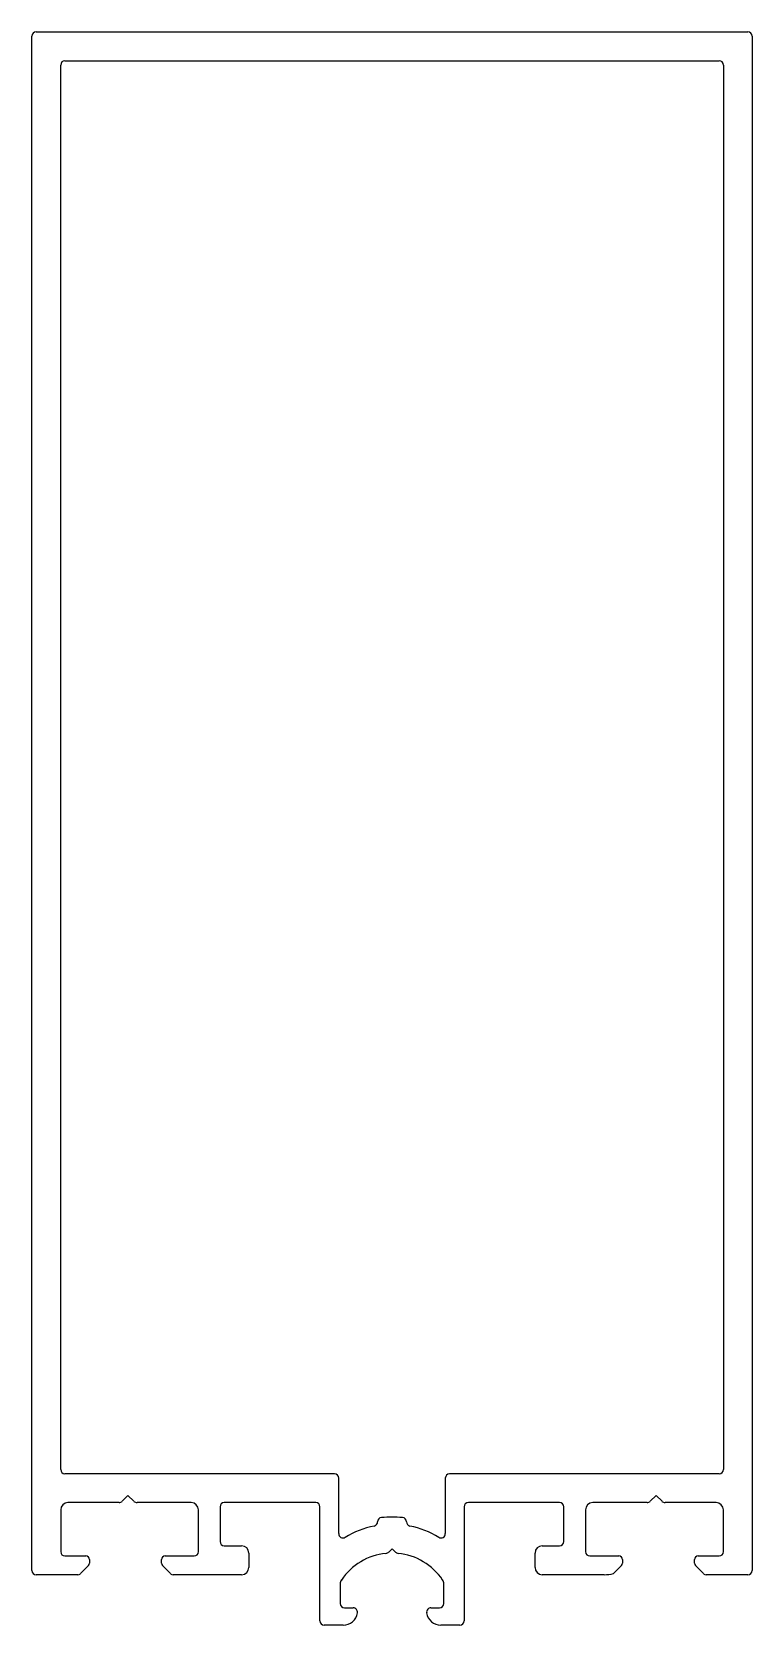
# Model space of a CAD drawing. Extents: x 2436 to 2486, y 1151 to 1262.
import ezdxf

# ---------------------------------------------------------------- set-up
doc = ezdxf.new("R2010")
doc.units = 0
doc.layers.get('0').update_dxf_attribs({"linetype": 'CONTINUOUS'})

msp = doc.modelspace()

# ---------------------------------------------------------------- linework, layer by layer
at = {"color": 0}
for p, q in [((2436.53, 1261.88), (2485.93, 1261.88)), ((2436.23, 1155.18), (2436.23, 1261.58)), ((2486.23, 1261.58), (2486.23, 1155.18)), ((2438.53, 1259.88), (2483.93, 1259.88)), ((2438.23, 1162.18), (2438.23, 1259.58)), ((2484.23, 1259.58), (2484.23, 1162.18)), ((2457.23, 1161.88), (2438.53, 1161.88)), ((2457.53, 1157.73), (2457.53, 1161.58)), ((2464.93, 1161.58), (2464.93, 1157.73)), ((2483.93, 1161.88), (2465.23, 1161.88)), ((2442.9, 1160.38), (2442.49, 1159.97)), ((2443.31, 1159.97), (2442.9, 1160.38)), ((2479.56, 1160.38), (2479.14, 1159.97)), ((2479.97, 1159.97), (2479.56, 1160.38)), ((2438.23, 1159.38), (2438.23, 1156.48)), ((2442.28, 1159.88), (2438.73, 1159.88)), ((2447.29, 1159.88), (2443.53, 1159.88)), ((2447.79, 1156.48), (2447.79, 1159.38)), ((2449.29, 1159.58), (2449.29, 1157.18)), ((2455.93, 1159.88), (2449.59, 1159.88)), ((2456.23, 1151.68), (2456.23, 1159.58)), ((2466.23, 1159.58), (2466.23, 1151.68)), ((2472.86, 1159.88), (2466.53, 1159.88)), ((2473.16, 1157.18), (2473.16, 1159.58)), ((2474.66, 1159.38), (2474.66, 1156.48)), ((2478.93, 1159.88), (2475.16, 1159.88)), ((2483.73, 1159.88), (2480.18, 1159.88)), ((2484.23, 1156.48), (2484.23, 1159.38)), ((2460.23, 1158.55), (2460.23, 1158.55)), ((2462.23, 1158.55), (2462.23, 1158.55)), ((2438.53, 1156.18), (2439.98, 1156.18)), ((2440.23, 1155.93), (2440.23, 1155.69)), ((2445.23, 1155.69), (2445.23, 1155.93)), ((2445.48, 1156.18), (2447.49, 1156.18)), ((2449.59, 1156.88), (2450.79, 1156.88)), ((2451.29, 1156.38), (2451.29, 1155.38)), ((2461.23, 1156.68), (2461, 1156.45)), ((2461.46, 1156.45), (2461.23, 1156.68)), ((2471.16, 1155.38), (2471.16, 1156.38)), ((2471.66, 1156.88), (2472.86, 1156.88)), ((2474.96, 1156.18), (2476.98, 1156.18)), ((2477.23, 1155.93), (2477.23, 1155.69)), ((2482.23, 1155.69), (2482.23, 1155.93)), ((2482.48, 1156.18), (2483.93, 1156.18)), ((2439.42, 1154.88), (2436.53, 1154.88)), ((2440.16, 1155.51), (2439.6, 1154.96)), ((2445.86, 1154.96), (2445.3, 1155.51)), ((2450.79, 1154.88), (2446.03, 1154.88)), ((2475.95, 1154.88), (2471.66, 1154.88)), ((2477.16, 1155.51), (2476.6, 1154.96)), ((2482.86, 1154.96), (2482.3, 1155.51)), ((2485.93, 1154.88), (2483.03, 1154.88)), ((2457.63, 1154.24), (2457.63, 1152.88)), ((2464.83, 1152.88), (2464.83, 1154.24)), ((2457.93, 1152.58), (2458.53, 1152.58)), ((2463.93, 1152.58), (2464.53, 1152.58)), ((2457.84, 1151.38), (2456.53, 1151.38)), ((2465.93, 1151.38), (2464.62, 1151.38))]:
    msp.add_line(p, q, dxfattribs=at)
for centre, radius, start, end in [((2436.53, 1261.58), 0.3, 90, 180), ((2485.93, 1261.58), 0.3, 0, 90), ((2438.53, 1259.58), 0.3, 90, 180), ((2483.93, 1259.58), 0.3, 0, 90), ((2438.53, 1162.18), 0.3, 180, 270), ((2457.23, 1161.58), 0.3, 360, 90), ((2465.23, 1161.58), 0.3, 90, 180), ((2483.93, 1162.18), 0.3, 270, 360), ((2438.73, 1159.38), 0.5, 90, 180), ((2442.28, 1160.18), 0.3, 270, 315), ((2443.53, 1160.18), 0.3, 225, 270), ((2447.29, 1159.38), 0.5, 0, 90), ((2449.59, 1159.58), 0.3, 90, 180), ((2455.93, 1159.58), 0.3, 0, 90), ((2466.53, 1159.58), 0.3, 90, 180), ((2472.86, 1159.58), 0.3, 360, 90), ((2475.16, 1159.38), 0.5, 90, 180), ((2478.93, 1160.18), 0.3, 270, 315), ((2480.18, 1160.18), 0.3, 225, 270), ((2483.73, 1159.38), 0.5, 0, 90), ((2461.23, 1152.14), 6.24, 101.4654, 121.324), ((2459.93, 1158.55), 0.3, 281.4654, 360), ((2460.53, 1158.55), 0.3, 96.2401, 180), ((2461.23, 1152.14), 6.74, 83.7599, 96.2401), ((2461.93, 1158.55), 0.3, 0, 83.7599), ((2462.53, 1158.55), 0.3, 180, 258.5346), ((2461.23, 1152.14), 6.24, 58.676, 78.5346), ((2449.59, 1157.18), 0.3, 180, 270), ((2457.83, 1157.73), 0.3, 180, 301.324), ((2464.63, 1157.73), 0.3, 238.676, 360), ((2472.86, 1157.18), 0.3, 270, 360), ((2438.53, 1156.48), 0.3, 180, 270), ((2439.98, 1155.93), 0.25, 0, 90), ((2445.48, 1155.93), 0.25, 90, 180), ((2447.49, 1156.48), 0.3, 270, 0), ((2450.79, 1156.38), 0.5, 0, 90), ((2461.23, 1152.14), 4.24, 95.6409, 145.9836), ((2460.78, 1156.66), 0.3, 275.6409, 315), ((2461.68, 1156.66), 0.3, 225, 264.3591), ((2461.23, 1152.14), 4.24, 34.0164, 84.3591), ((2471.66, 1156.38), 0.5, 90, 180), ((2474.96, 1156.48), 0.3, 180, 270), ((2476.98, 1155.93), 0.25, 0, 90), ((2482.48, 1155.93), 0.25, 90, 180), ((2483.93, 1156.48), 0.3, 270, 360), ((2436.53, 1155.18), 0.3, 180, 270), ((2439.42, 1155.13), 0.25, 270, 315), ((2439.98, 1155.69), 0.25, 315, 0), ((2445.48, 1155.69), 0.25, 180, 225), ((2446.03, 1155.13), 0.25, 225, 270), ((2450.79, 1155.38), 0.5, 270, 0), ((2471.66, 1155.38), 0.5, 180, 270), ((2475.96, 1157.72), 2.84, 269.7677, 283.0522), ((2476.98, 1155.69), 0.25, 315, 0), ((2482.48, 1155.69), 0.25, 180, 225), ((2483.03, 1155.13), 0.25, 225, 270), ((2485.93, 1155.18), 0.3, 270, 360), ((2458.13, 1154.24), 0.5, 145.9836, 180), ((2464.33, 1154.24), 0.5, 0, 34.0164), ((2457.93, 1152.88), 0.3, 180, 270), ((2458.53, 1152.28), 0.301, 352.0597, 89.7271), ((2463.93, 1152.29), 0.298, 89.5855, 188.6277), ((2464.53, 1152.88), 0.3, 270, 0), ((2456.53, 1151.68), 0.3, 180, 270), ((2457.84, 1152.38), 1, 270, 351.7868), ((2464.62, 1152.38), 1, 188.2132, 270), ((2465.93, 1151.68), 0.3, 270, 0)]:
    msp.add_arc(centre, radius, start, end, dxfattribs=at)

doc.saveas('drawing.dxf')
